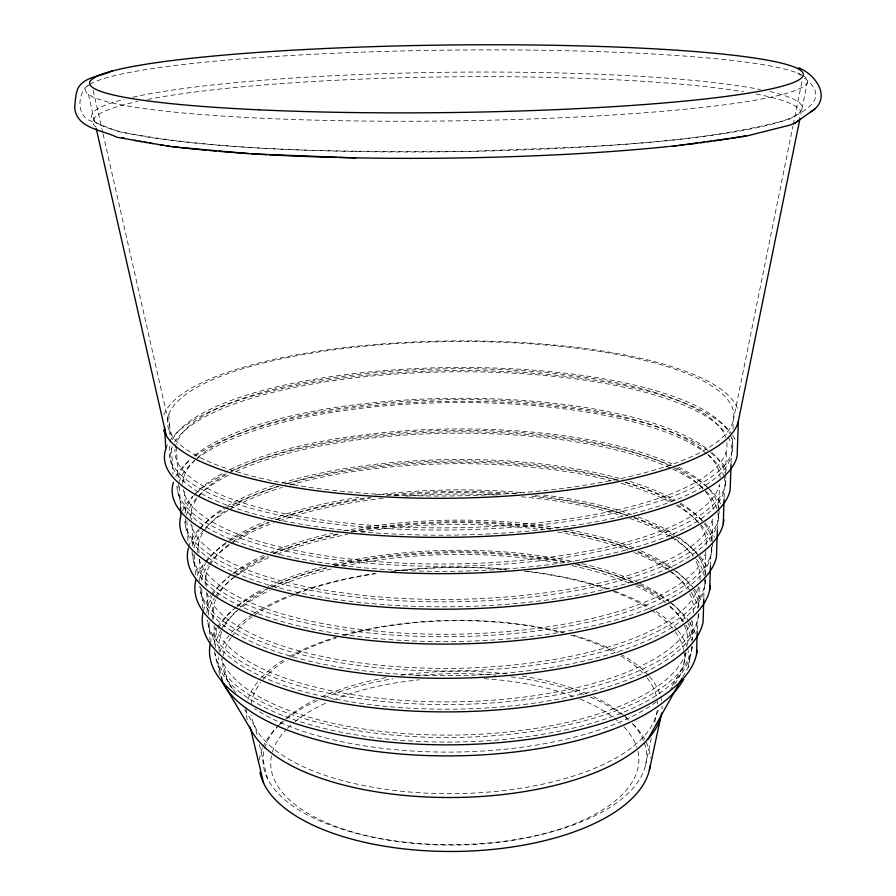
<?xml version="1.0" encoding="UTF-8"?>
<svg xmlns="http://www.w3.org/2000/svg" width="896" height="896" viewBox="0 0 896 896"><rect width="100%" height="100%" fill="white"/><g stroke="black" fill="none" stroke-linecap="round" stroke-linejoin="round"><path stroke-width="0.67" stroke-dasharray="4.48 3.36" d="M691.768 649.421L691.846 646.71M691.992 641.301L692.597 619.651M697.222 629.944L697.458 621.835M698.309 617.333L698.387 614.6M698.578 607.757L699.205 585.85M703.819 597.61L704.066 589.411M704.917 584.853L705.04 580.698M705.208 575.165L705.902 551.622A254.509 86.632 -0.7 0 1 455.526 634.178A254.509 86.632 -0.7 0 1 199.091 559.362M710.45 566.272L710.752 556.584M711.614 551.97L711.782 546.594M711.95 541.218L712.645 518.358A261.598 84.538 -0.7 0 1 451.035 599.435A261.598 84.538 -0.7 0 1 190.837 523.578M717.293 530.354L717.517 523.354M718.402 518.694L718.614 511.885M718.659 510.53L719.466 484.68A268.778 82.163 -0.7 0 1 449.624 563.987A268.778 82.163 -0.7 0 1 183.086 489.541M724.102 497.874L724.371 489.709M725.267 484.994L725.491 478.106M725.67 472.595L726.376 450.576M731.08 462.526L731.315 455.65M732.211 450.867L732.726 435.702M732.95 428.803L733.23 420.538L792.926 126.112M686.112 652.904L683.514 665.717L672.011 686.291M793.206 124.746L802.088 80.931M682.752 677.085L688.173 667.397L690.928 653.867M801.954 108.875L807.408 82.118M645.434 765.565L651.235 738.494M654.718 722.243L656.454 714.123L659.837 708.075M87.394 85.702C78.008 93.554 76.653 113.277 88.267 119.874L118.082 131.555C233.184 153.261 351.053 151.446 467.701 151.446C574.862 146.642 684.264 147.056 788.67 119.538C798 114.072 810.286 109.189 815.114 98.762C818.216 89.746 810.331 82.589 803.914 77.706M355.824 151.547L356.653 151.536M797.574 73.058L801.886 75.835M231.336 687.187L227.125 680.109L223.35 663.488M244.686 709.576L255.237 727.25L257.163 735.336M259.414 744.755L267.445 778.422M88.413 94.338L94.584 121.363M219.43 668.595L220.976 675.349M93.139 90.216L102.726 132.44M103.04 133.806L171.405 434.829M171.494 448.717L172.962 474.23M168.795 414.4L170.117 437.293M186.861 520.677L188.003 541.206M183.725 477.355L184.106 484.288M184.498 491.21L185.584 510.608M179.301 486.293L180.398 505.669M176.322 446.566L178.08 477.501A274.523 83.955 -0.7 0 1 189.952 459.592M201.723 588.605L202.776 608.171M198.565 543.2L199.08 552.686M199.45 559.474L200.323 575.736M194.32 554.658L195.44 574.974M191.184 510.462L191.71 520.05M192.013 525.538L192.987 543.357M213.091 607.6L213.662 618.677M214.032 625.598L214.749 639.453M208.667 614.97L208.522 612.203A245.269 92.411 -0.7 0 1 214.379 597.979M209.026 621.88L209.978 639.856M205.867 575.579L206.438 586.309M206.797 593.018L207.581 607.768M756.101 93.99A354.066 40.622 -0.7 0 1 798.986 117.566M95.861 126.986A354.066 40.622 -0.7 0 1 137.726 101.45M147.627 99.422A354.066 40.622 -0.7 0 1 743.478 91.739M803.006 75.656A361.01 35.414 -0.7 0 1 449.837 120.938A361.01 35.414 -0.7 0 1 89.118 84.93M89.835 84.448A361.01 35.414 -0.7 0 1 441.045 50.221A361.01 35.414 -0.7 0 1 801.405 74.771M182.638 484.075A268.778 82.163 -0.7 0 1 405.877 401.307A268.778 82.163 -0.7 0 1 703.965 450.912M708.12 454.63A268.778 82.163 -0.7 0 1 720.138 477.87M718.906 509.264A267.31 86.419 -0.7 0 1 457.206 601.742A267.31 86.419 -0.7 0 1 184.52 518.605M184.979 513.251A267.31 86.419 -0.7 0 1 192.976 496.653M193.906 495.522A267.31 86.419 -0.7 0 1 227.427 470.893M230.16 469.526A267.31 86.419 -0.7 0 1 673.434 464.666M678.541 467.163A267.31 86.419 -0.7 0 1 718.715 507.92M725.346 473.883A274.523 83.955 -0.7 0 1 458.618 566.149A274.523 83.955 -0.7 0 1 176.904 484.366M194.376 455.65A274.523 83.955 -0.7 0 1 450.206 398.339A274.523 83.955 -0.7 0 1 707.582 449.288M711.85 452.883A274.523 83.955 -0.7 0 1 725.021 472.506M726.88 442.68A276.046 79.52 -0.7 0 1 451.349 527.8A276.046 79.52 -0.7 0 1 175.067 449.064M175.235 447.754A276.046 79.52 -0.7 0 1 443.789 368.861A276.046 79.52 -0.7 0 1 725.704 437.461M730.307 434.851A281.837 81.222 -0.7 0 1 456.053 529.917A281.837 81.222 -0.7 0 1 170.498 444.024M172.402 439.622A281.837 81.222 -0.7 0 1 451.304 367.539A281.837 81.222 -0.7 0 1 729.669 433.552M188.698 546.874A264.925 90.888 -0.7 0 1 198.71 529.581M199.707 528.472A264.925 90.888 -0.7 0 1 224.459 509.242M225.747 508.491A264.925 90.888 -0.7 0 1 278.824 486.338M287.683 483.728A264.925 90.888 -0.7 0 1 618.542 480.626M625.408 482.518A264.925 90.888 -0.7 0 1 675.248 501.704M679.986 504.28A264.925 90.888 -0.7 0 1 703.954 522.11M704.894 523.107A264.925 90.888 -0.7 0 1 714.325 537.062M717.853 512.546A266.37 86.755 -0.7 0 1 449.03 606.782A266.37 86.755 -0.7 0 1 186.222 516.522M186.547 515.2A266.37 86.755 -0.7 0 1 229.555 474.622M235.514 471.733A266.37 86.755 -0.7 0 1 671.462 468.496M672.773 469.101A266.37 86.755 -0.7 0 1 705.387 490.616M706.362 491.613A266.37 86.755 -0.7 0 1 717.606 511.213M711.346 546.885A259.258 88.906 -0.7 0 1 449.534 641.57A259.258 88.906 -0.7 0 1 193.402 550.603M193.95 547.893A259.258 88.906 -0.7 0 1 227.752 510.597M228.995 509.858A259.258 88.906 -0.7 0 1 282.274 487.346M289.901 485.072A259.258 88.906 -0.7 0 1 611.341 480.726M621.096 483.347A259.258 88.906 -0.7 0 1 671.418 502.779M676.166 505.411A259.258 88.906 -0.7 0 1 710.315 541.397M197.198 575.59A257.846 92.848 -0.7 0 1 229.264 541.442M230.496 540.669A257.846 92.848 -0.7 0 1 268.934 522.245M275.778 519.758A257.846 92.848 -0.7 0 1 370.037 498.355M393.579 495.678A257.846 92.848 -0.7 0 1 503.843 493.886M531.854 496.227A257.846 92.848 -0.7 0 1 627.402 515.301M633.976 517.485A257.846 92.848 -0.7 0 1 674.251 535.606M675.405 536.301A257.846 92.848 -0.7 0 1 698.802 555.173M699.675 556.192A257.846 92.848 -0.7 0 1 707.851 569.464M704.502 577.394A252.213 90.787 -0.7 0 1 458.293 675.595A252.213 90.787 -0.7 0 1 200.458 586.824M201.275 580.227A252.213 90.787 -0.7 0 1 207.939 565.533M208.779 564.346A252.213 90.787 -0.7 0 1 229.869 544.712M231.045 543.906A252.213 90.787 -0.7 0 1 273.638 522.838M279.182 520.834A252.213 90.787 -0.7 0 1 384.059 498.254M406.067 496.16A252.213 90.787 -0.7 0 1 497.403 495.062M521.326 496.798A252.213 90.787 -0.7 0 1 623.157 516.174M629.81 518.392A252.213 90.787 -0.7 0 1 670.443 536.794M671.608 537.499A252.213 90.787 -0.7 0 1 695.822 558.23M696.618 559.283A252.213 90.787 -0.7 0 1 704.278 576.072M203.291 611.15A250.858 94.55 -0.7 0 1 210.694 595.459M211.534 594.283A250.858 94.55 -0.7 0 1 229.062 577.08M233.744 573.709A250.858 94.55 -0.7 0 1 268.15 555.341M273.515 553.146A250.858 94.55 -0.7 0 1 338.934 534.296M351.12 531.978A250.858 94.55 -0.7 0 1 552.821 529.502M562.677 531.104A250.858 94.55 -0.7 0 1 631.893 549.125M638.198 551.566A250.858 94.55 -0.7 0 1 672.325 569.083M673.4 569.811A250.858 94.55 -0.7 0 1 693.605 587.989M694.422 589.03A250.858 94.55 -0.7 0 1 701.926 602.874M698.286 615.037A245.269 92.411 -0.7 0 1 453.174 709.173A245.269 92.411 -0.7 0 1 207.805 620.278M215.13 596.814A245.269 92.411 -0.7 0 1 270.626 556.898M277.144 554.198A245.269 92.411 -0.7 0 1 347.771 534.397M361.245 532.022A245.269 92.411 -0.7 0 1 542.752 529.805M557.738 532.09A245.269 92.411 -0.7 0 1 627.749 550.066M634.122 552.53A245.269 92.411 -0.7 0 1 668.506 570.36M669.581 571.099A245.269 92.411 -0.7 0 1 690.491 591.147M691.219 592.234A245.269 92.411 -0.7 0 1 697.782 608.261M210.202 644A243.958 96.018 -0.7 0 1 216.742 628.018M217.515 626.819A243.958 96.018 -0.7 0 1 236.342 607.253M237.462 606.39A243.958 96.018 -0.7 0 1 269.349 587.698M270.614 587.126A243.958 96.018 -0.7 0 1 327.342 567.907M334.365 566.227A243.958 96.018 -0.7 0 1 567.235 562.699M575.4 564.39A243.958 96.018 -0.7 0 1 633.595 582.21M639.666 584.864A243.958 96.018 -0.7 0 1 668.853 601.53M669.906 602.302A243.958 96.018 -0.7 0 1 689.125 621.611M689.842 622.686A243.958 96.018 -0.7 0 1 695.464 634.323M691.79 646.968A238.403 93.789 -0.7 0 1 455.358 742.034A238.403 93.789 -0.7 0 1 215.141 653.419M215.141 647.909A238.403 93.789 -0.7 0 1 220.573 630.571M221.245 629.384A238.403 93.789 -0.7 0 1 270.122 590.184M275.162 587.821A238.403 93.789 -0.7 0 1 331.117 569.005M343.213 566.216A238.403 93.789 -0.7 0 1 561.187 563.472M572.186 565.701A238.403 93.789 -0.7 0 1 629.832 583.341M635.768 585.95A238.403 93.789 -0.7 0 1 664.238 602.28M670.051 606.861A238.403 93.789 -0.7 0 1 685.126 623.795M685.787 624.904A238.403 93.789 -0.7 0 1 691.365 640.091M219.778 675.203A235.502 94.304 -0.7 0 1 218.714 657.216M219.901 652.333A235.502 94.304 -0.7 0 1 228.883 635.656M231.526 632.442A235.502 94.304 -0.7 0 1 252.56 614.51M253.826 613.67A235.502 94.304 -0.7 0 1 289.072 595.773M296.778 592.805A235.502 94.304 -0.7 0 1 374.842 573.485M394.262 570.898A235.502 94.304 -0.7 0 1 506.688 569.128M527.576 571.267A235.502 94.304 -0.7 0 1 609.381 589.243M614.79 591.158A235.502 94.304 -0.7 0 1 651.493 608.418M656.23 611.442A235.502 94.304 -0.7 0 1 677.018 629.474M677.902 630.56A235.502 94.304 -0.7 0 1 687.019 646.744M687.445 648.088A235.502 94.304 -0.7 0 1 688.173 667.397M247.229 719.678A207.962 88.581 -0.7 0 1 246.557 705.936M247.957 699.563A207.962 88.581 -0.7 0 1 260.467 678.63M261.352 677.667A207.962 88.581 -0.7 0 1 283.898 659.758M289.531 656.443A207.962 88.581 -0.7 0 1 336.045 637.19M342.754 635.23A207.962 88.581 -0.7 0 1 564.189 632.643M573.306 635.118A207.962 88.581 -0.7 0 1 617.781 652.602M620.346 654.002A207.962 88.581 -0.7 0 1 648.525 675.472M649.488 676.57A207.962 88.581 -0.7 0 1 660.341 695.296M660.722 696.629A207.962 88.581 -0.7 0 1 661.606 700.683M662.11 706.171A207.962 88.581 -0.7 0 1 662.054 708.938M259.426 759.987A195.664 88.906 -0.7 0 1 262.338 748.485M262.864 747.219A195.664 88.906 -0.7 0 1 278.925 725.334M279.966 724.371A195.664 88.906 -0.7 0 1 285.51 719.645M286.675 718.726A195.664 88.906 -0.7 0 1 319.39 699.709M324.173 697.648A195.664 88.906 -0.7 0 1 392.997 678.798M414.826 675.909A195.664 88.906 -0.7 0 1 495.656 675.203M511.123 676.861A195.664 88.906 -0.7 0 1 583.778 694.445M590.296 697.099A195.664 88.906 -0.7 0 1 621.331 714.258M625.654 717.562A195.664 88.906 -0.7 0 1 628.69 720.104M632.442 723.554A195.664 88.906 -0.7 0 1 645.635 741.059M646.206 742.235A195.664 88.906 -0.7 0 1 650.373 757.781M644.347 742.874A191.834 86.71 -0.7 0 1 430.853 844.211A191.834 86.71 -0.7 0 1 278.32 725.637M279.238 724.662A191.834 86.71 -0.7 0 1 285.275 718.973M286.362 718.043A191.834 86.71 -0.7 0 1 315.235 699.787M321.798 696.73A191.834 86.71 -0.7 0 1 386.882 677.488M400.803 675.248A191.834 86.71 -0.7 0 1 508.704 674.184M522.301 676.11A191.834 86.71 -0.7 0 1 588.325 694.389M593.432 696.674A191.834 86.71 -0.7 0 1 623.078 714.694M624.12 715.557A191.834 86.71 -0.7 0 1 628.981 719.947M632.822 723.946A191.834 86.71 -0.7 0 1 643.429 740.443M175.728 476.75A279.328 86.15 -0.7 0 1 191.05 459.166M194.958 456.187A279.328 86.15 -0.7 0 1 453.454 401.274A279.328 86.15 -0.7 0 1 709.52 451.629M710.718 452.525A279.328 86.15 -0.7 0 1 726.914 470.131M728.09 436.957A280.885 81.637 -0.7 0 1 456.826 535.024A280.885 81.637 -0.7 0 1 172.334 446.499M174.642 442.075A280.885 81.637 -0.7 0 1 448.414 371.851A280.885 81.637 -0.7 0 1 726.477 434.403M723.99 476.605A273.582 84.336 -0.7 0 1 454.832 571.234A273.582 84.336 -0.7 0 1 178.416 484.714M179.066 482.138A273.582 84.336 -0.7 0 1 194.365 460.958M196.202 459.424A273.582 84.336 -0.7 0 1 451.573 402.584A273.582 84.336 -0.7 0 1 706.798 453.846M707.907 454.731A273.582 84.336 -0.7 0 1 723.587 475.317M657.216 710.091A203.414 86.486 -0.7 0 1 455.358 793.654A203.414 86.486 -0.7 0 1 251.227 715.187M251.037 704.48A203.414 86.486 -0.7 0 1 260.602 682.506M262.976 679.538A203.414 86.486 -0.7 0 1 286.474 659.893M290.976 657.171A203.414 86.486 -0.7 0 1 336.56 637.784M344.68 635.376A203.414 86.486 -0.7 0 1 562.733 632.957M570.629 635.107A203.414 86.486 -0.7 0 1 614.421 652.322M620.872 655.962A203.414 86.486 -0.7 0 1 646.274 676.861M647.158 677.947A203.414 86.486 -0.7 0 1 656.858 698.018M657.093 699.35A203.414 86.486 -0.7 0 1 657.552 704.704M683.85 650.821A230.888 92.277 -0.7 0 1 670.611 689.024M656.242 701.904A230.888 92.277 -0.7 0 1 457.43 752.024A230.888 92.277 -0.7 0 1 254.699 708.714M235.76 692.642A230.888 92.277 -0.7 0 1 233.162 689.528M232.355 688.486A230.888 92.277 -0.7 0 1 222.88 658.426M223.238 655.76A230.888 92.277 -0.7 0 1 231.269 637.157M232.12 635.958A230.888 92.277 -0.7 0 1 253.803 615.574M255.002 614.746A230.888 92.277 -0.7 0 1 294.594 594.507M295.971 593.97A230.888 92.277 -0.7 0 1 377.563 573.44M391.339 571.57A230.888 92.277 -0.7 0 1 506.016 569.386M524.294 571.222A230.888 92.277 -0.7 0 1 606.592 589.12M613.211 591.483A230.888 92.277 -0.7 0 1 650.205 609.414M651.358 610.154A230.888 92.277 -0.7 0 1 674.486 630.717M675.293 631.792A230.888 92.277 -0.7 0 1 683.581 649.477M685.933 652.534A234.45 91.661 -0.7 0 1 454.395 735.067A234.45 91.661 -0.7 0 1 221.066 658.134M219.363 651.37A234.45 91.661 -0.7 0 1 221.682 631.826M223.978 626.875A234.45 91.661 -0.7 0 1 236.656 610.691M240.587 607.13A234.45 91.661 -0.7 0 1 267.277 589.579M272.194 587.104A234.45 91.661 -0.7 0 1 325.976 567.773M334.264 565.678A234.45 91.661 -0.7 0 1 568.221 562.307M577.797 564.424A234.45 91.661 -0.7 0 1 635.141 583.643M636.283 584.181A234.45 91.661 -0.7 0 1 665.65 602.314M669.917 606.054A234.45 91.661 -0.7 0 1 682.606 621.846M684.242 625.117A234.45 91.661 -0.7 0 1 687.389 646.374M692.272 646.677A239.288 93.587 -0.7 0 1 453.566 737.475A239.288 93.587 -0.7 0 1 214.502 651.773M214.133 644.874A239.288 93.587 -0.7 0 1 217.862 629.787M218.422 628.6A239.288 93.587 -0.7 0 1 233.094 609.616M237.026 606.133A239.288 93.587 -0.7 0 1 263.368 588.963M268.206 586.522A239.288 93.587 -0.7 0 1 322.627 566.854M332.203 564.435A239.288 93.587 -0.7 0 1 573.888 561.781M581.963 563.618A239.288 93.587 -0.7 0 1 638.635 582.736M639.778 583.274A239.288 93.587 -0.7 0 1 668.886 600.992M671.922 603.523A239.288 93.587 -0.7 0 1 687.221 621.634M687.814 622.742A239.288 93.587 -0.7 0 1 692.608 639.789M691.667 620.525A240.576 90.048 -0.7 0 1 453.757 701.848A240.576 90.048 -0.7 0 1 214.491 626.114M212.811 619.461A240.576 90.048 -0.7 0 1 215.891 599.043M216.474 597.822A240.576 90.048 -0.7 0 1 232.882 577.774M233.901 576.901A240.576 90.048 -0.7 0 1 268.173 556.091M273.269 553.829A240.576 90.048 -0.7 0 1 338.016 533.904M351.221 531.272A240.576 90.048 -0.7 0 1 550.424 528.45M564.458 530.835A240.576 90.048 -0.7 0 1 632.117 549.819M638.042 552.328A240.576 90.048 -0.7 0 1 670.533 571.088M671.496 571.85A240.576 90.048 -0.7 0 1 687.422 589.154M689.763 593.432A240.576 90.048 -0.7 0 1 693.19 614.141M698.958 613.267A246.165 92.176 -0.7 0 1 454.955 704.491A246.165 92.176 -0.7 0 1 207.2 619.909M206.886 613.11A246.165 92.176 -0.7 0 1 211.758 596.523M212.442 595.291A246.165 92.176 -0.7 0 1 231.862 574.157M232.96 573.328A246.165 92.176 -0.7 0 1 263.659 555.419M269.965 552.619A246.165 92.176 -0.7 0 1 333.01 533.109M343.403 530.947A246.165 92.176 -0.7 0 1 559.418 528.102M569.139 529.838A246.165 92.176 -0.7 0 1 636.182 548.845M640.909 550.827A246.165 92.176 -0.7 0 1 674.374 569.71M676.312 571.222A246.165 92.176 -0.7 0 1 692.72 588.896M693.381 589.982A246.165 92.176 -0.7 0 1 698.981 606.491M698.622 586.824A247.498 88.469 -0.7 0 1 452.603 668.36A247.498 88.469 -0.7 0 1 206.562 592.077M205.218 585.144A247.498 88.469 -0.7 0 1 209.451 565.981M210.101 564.794A247.498 88.469 -0.7 0 1 231.459 542.517M232.579 541.722A247.498 88.469 -0.7 0 1 268.699 522.637M276.629 519.546A247.498 88.469 -0.7 0 1 371.179 497.202M386.456 495.331A247.498 88.469 -0.7 0 1 518.762 493.931M535.237 495.611A247.498 88.469 -0.7 0 1 627.469 515.424M633.942 517.754A247.498 88.469 -0.7 0 1 674.128 538.093M675.136 538.81A247.498 88.469 -0.7 0 1 692.888 556.158M696.046 561.389A247.498 88.469 -0.7 0 1 699.922 580.35M705.656 579.533A253.131 90.518 -0.7 0 1 454.552 670.914A253.131 90.518 -0.7 0 1 199.64 586.32M199.55 580.989A253.131 90.518 -0.7 0 1 205.453 563.494M206.226 562.296A253.131 90.518 -0.7 0 1 227.886 541.15M229.062 540.333A253.131 90.518 -0.7 0 1 264.891 521.685M271.634 519.053A253.131 90.518 -0.7 0 1 358.904 497.325M375.469 495.018A253.131 90.518 -0.7 0 1 524.306 492.834M543.76 494.995A253.131 90.518 -0.7 0 1 631.646 514.528M638.053 516.835A253.131 90.518 -0.7 0 1 674.554 534.542M678.877 537.443A253.131 90.518 -0.7 0 1 698.186 555.89M698.914 556.954A253.131 90.518 -0.7 0 1 705.522 574.202M197.792 552.574A254.509 86.632 -0.7 0 1 226.363 510.082M231.202 507.013A254.509 86.632 -0.7 0 1 278.757 486.058M285.152 484.03A254.509 86.632 -0.7 0 1 618.632 480.245M625.498 482.272A254.509 86.632 -0.7 0 1 671.866 501.469M677.522 504.885A254.509 86.632 -0.7 0 1 699.821 524.922M700.515 525.952A254.509 86.632 -0.7 0 1 706.653 546.224M712.208 542.315A260.176 88.592 -0.7 0 1 457.52 636.63A260.176 88.592 -0.7 0 1 192.058 551.555M192.438 546.056A260.176 88.592 -0.7 0 1 199.192 530.208M200.043 529.032A260.176 88.592 -0.7 0 1 225.736 506.946M226.957 506.206A260.176 88.592 -0.7 0 1 276.741 484.579M281.68 483.034A260.176 88.592 -0.7 0 1 622.966 479.416M629.754 481.421A260.176 88.592 -0.7 0 1 675.685 500.338M680.254 503.003A260.176 88.592 -0.7 0 1 703.618 522.614M704.413 523.645A260.176 88.592 -0.7 0 1 712.04 540.938M190.221 518.28A261.598 84.538 -0.7 0 1 197.456 497.907M198.307 496.798A261.598 84.538 -0.7 0 1 227.696 473.738M229.029 473.01A261.598 84.538 -0.7 0 1 672.829 467.264M674.05 467.88A261.598 84.538 -0.7 0 1 713.373 511.358M769.922 91.582A355.253 39.738 -0.7 0 1 446.634 151.76A355.253 39.738 -0.7 0 1 124.018 99.333M132.709 97.25A355.253 39.738 -0.7 0 1 446.309 72.274A355.253 39.738 -0.7 0 1 760.514 89.566M182.594 510.787A272.082 88.648 -0.7 0 1 192.797 496.272M196.09 493.08A272.082 88.648 -0.7 0 1 225.176 473.962M231.123 471.094A272.082 88.648 -0.7 0 1 671.35 465.73M676.626 468.104A272.082 88.648 -0.7 0 1 706.955 486.909M708.03 487.85A272.082 88.648 -0.7 0 1 720.966 504.526M163.845 414.904A288.277 78.646 -0.7 0 1 454.944 340.883A288.277 78.646 -0.7 0 1 738.158 410.76M165.827 448.862A286.664 83.362 -0.7 0 1 168.885 442.422M169.568 441.358A286.664 83.362 -0.7 0 1 449.635 370.619A286.664 83.362 -0.7 0 1 731.987 434.258M732.861 435.557A286.664 83.362 -0.7 0 1 735.661 440.854M637.952 751.33A184.094 83.597 -0.7 0 1 452.973 845.118A184.094 83.597 -0.7 0 1 272.07 753.222M272.429 751.946A184.094 83.597 -0.7 0 1 286.496 729.288M287.459 728.314A184.094 83.597 -0.7 0 1 293.731 722.602M294.862 721.672A184.094 83.597 -0.7 0 1 326.827 702.654M332.909 700.045A184.094 83.597 -0.7 0 1 419.283 679.829M484.12 678.686A184.094 83.597 -0.7 0 1 574.594 696.864M579.97 698.992A184.094 83.597 -0.7 0 1 620.312 723.307M623.974 726.902A184.094 83.597 -0.7 0 1 636.843 747.32M293.586 484.781A283.214 77.179 -0.7 0 0 733.23 420.538A283.214 77.179 -0.7 0 0 325.058 351.019A283.214 77.179 -0.7 0 0 293.586 484.781"/><path stroke-width="1.34" d="M696.528 654.27L697.189 631.288M703.774 598.976L703.091 622.216A250.858 94.55 -0.7 0 1 433.026 711.771A250.858 94.55 -0.7 0 1 203.011 612.371M709.733 589.781L710.45 566.272M717.293 530.354L716.464 556.942A264.925 90.888 -0.7 0 1 431.01 643.989A264.925 90.888 -0.7 0 1 188.384 548.05M723.274 523.69L724.069 499.229M731.035 463.904L730.162 490.034A279.328 86.15 -0.7 0 1 428.938 573.563A279.328 86.15 -0.7 0 1 173.432 482.294M799.982 118.541L738.338 421.154L737.15 455.941A286.664 83.362 -0.7 0 1 427.874 537.309A286.664 83.362 -0.7 0 1 165.827 448.862L164.55 427.123M649.342 770.213L661.046 715.826M647.909 739.155L682.069 678.294M810.723 111.955C832.339 98.672 816.581 74.984 798.627 67.76M673.322 146.238L745.528 136.293L789.869 125.126L794.696 123.312L798.907 120.254M794.696 123.312L814.923 108.909M112.941 70.493C101.707 76.53 84.974 75.914 77.997 88.189C75.466 94.494 75.208 101.416 74.704 108.136C76.933 128.554 102.334 129.965 117.04 137.278L171.909 146.81L253.478 154.022L355.555 157.909M93.016 78.523L93.699 78.422M263.682 783.373L250.712 729.266L222.51 682.102L221.278 676.704M96.174 128.341L166.309 435.725M180.477 507.046L180.947 515.357A272.082 88.648 -0.7 0 0 436.318 609.19A272.082 88.648 -0.7 0 0 723.856 519.546M710.349 585.682A257.846 92.848 -0.7 0 1 437.696 678.283A257.846 92.848 -0.7 0 1 195.731 580.384M697.166 650.261A243.958 96.018 -0.7 0 1 439.096 744.8A243.958 96.018 -0.7 0 1 210.202 644M683.626 679.37A235.502 94.304 -0.7 0 1 447.552 755.91A235.502 94.304 -0.7 0 1 221.267 679.358M661.595 713.07A207.962 88.581 -0.7 0 1 465.237 797.261A207.962 88.581 -0.7 0 1 249.469 726.555M650.104 766.08A195.664 88.906 -0.7 0 1 457.598 851.424A195.664 88.906 -0.7 0 1 259.952 772.374M745.998 135.643A354.066 40.622 -0.7 0 1 742.616 136.282M740.891 136.606A354.066 40.622 -0.7 0 1 731.718 138.208M729.31 138.6A354.066 40.622 -0.7 0 1 713.966 140.963M711.267 141.344A354.066 40.622 -0.7 0 1 707.134 141.915M704.334 142.296A354.066 40.622 -0.7 0 1 700.067 142.856M697.178 143.226A354.066 40.622 -0.7 0 1 686.773 144.491M683.738 144.85A354.066 40.622 -0.7 0 1 679.112 145.376M675.987 145.723A354.066 40.622 -0.7 0 1 669.67 146.395M668.45 146.518A354.066 40.622 -0.7 0 1 339.45 157.506M336.526 157.438A354.066 40.622 -0.7 0 1 269.494 154.795M266.885 154.65A354.066 40.622 -0.7 0 1 251.966 153.765M248.875 153.563A354.066 40.622 -0.7 0 1 219.106 151.346M216.272 151.099A354.066 40.622 -0.7 0 1 209.294 150.483M206.562 150.226A354.066 40.622 -0.7 0 1 180.958 147.526M178.595 147.235A354.066 40.622 -0.7 0 1 172.928 146.53M169.646 146.104A354.066 40.622 -0.7 0 1 166.432 145.667M163.274 145.23A354.066 40.622 -0.7 0 1 160.171 144.782M152.712 143.651A354.066 40.622 -0.7 0 1 149.845 143.181M147.045 142.71A354.066 40.622 -0.7 0 1 144.312 142.24M141.658 141.758A354.066 40.622 -0.7 0 1 139.07 141.277M136.562 140.784A354.066 40.622 -0.7 0 1 134.12 140.302M124.074 138.062A354.066 40.622 -0.7 0 1 122.046 137.558M738.338 421.154A288.277 78.646 -0.7 0 1 455.235 498.165A288.277 78.646 -0.7 0 1 163.643 430.158M259.414 109.85A356.888 33.779 -0.7 0 0 803.186 75.443A356.888 33.779 -0.7 0 0 276.808 51.15A356.888 33.779 -0.7 0 0 259.414 109.85"/></g></svg>
